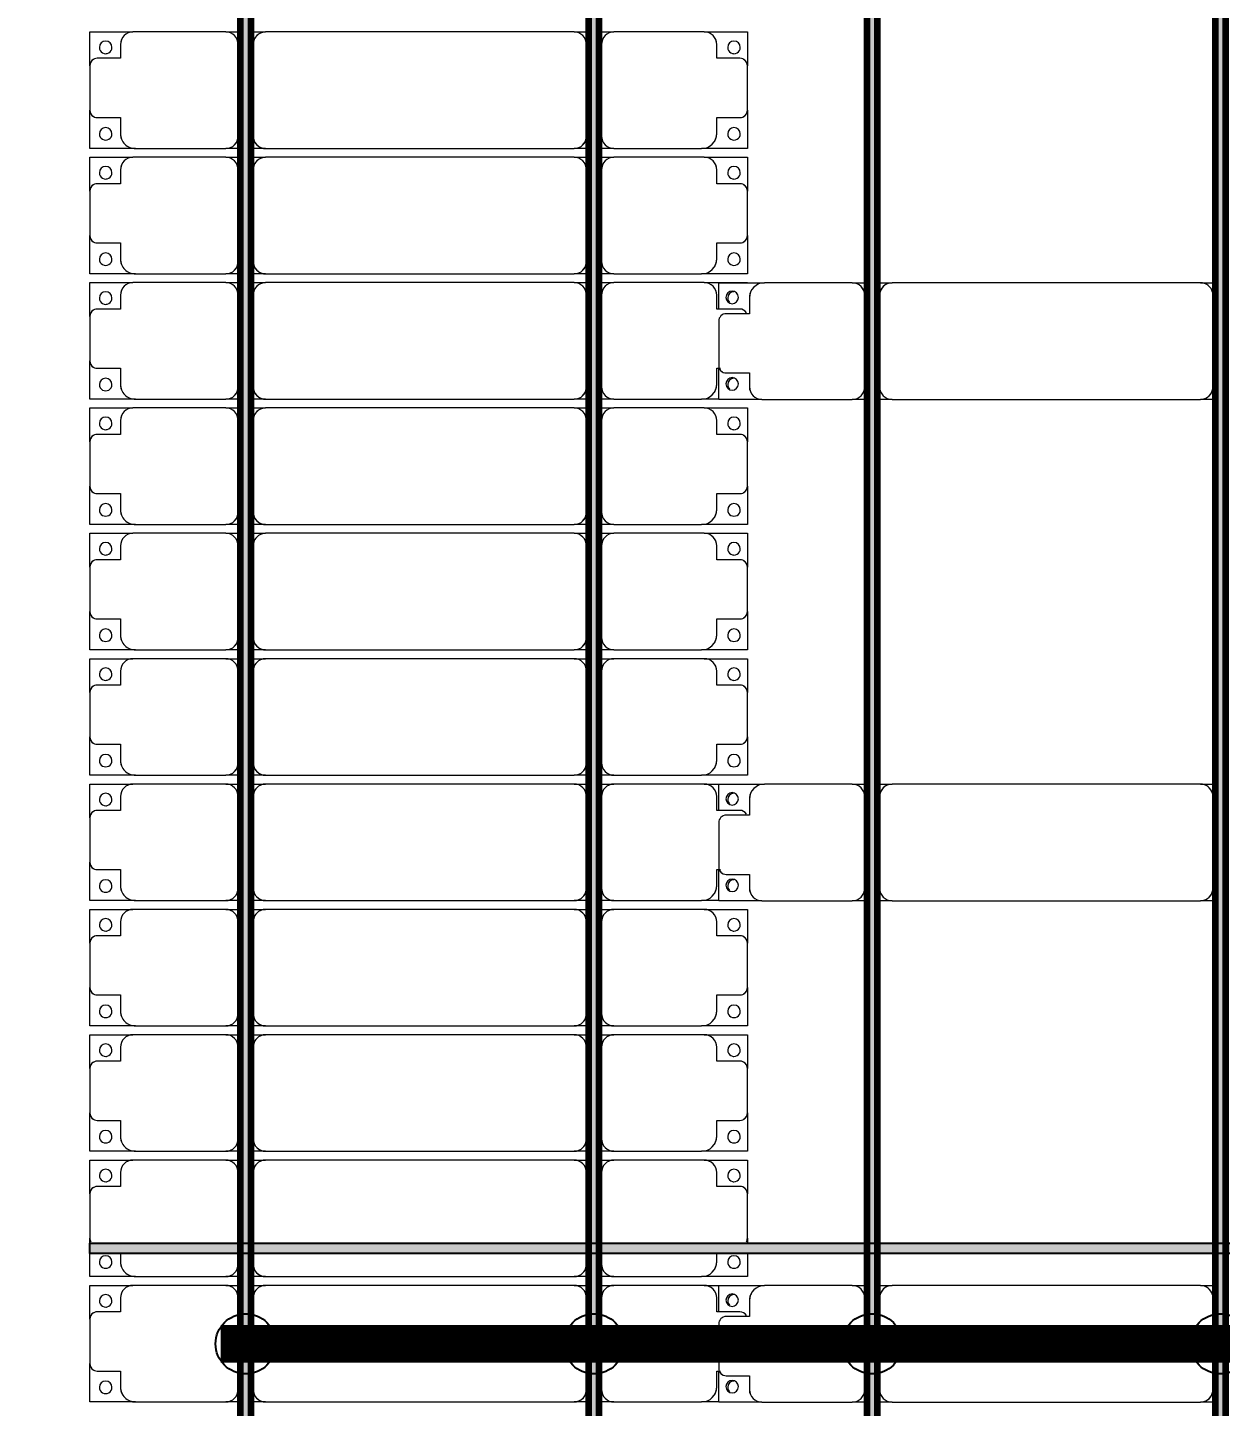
# Model space of a CAD drawing. Header units: millimetres. Extents: x 312848 to 517332, y -142134 to -35114.
# Drawn here: x 324284 to 329045, y -53578 to -48078 of the extents above; entities that cross this region are included whole.
import ezdxf

# ---------------------------------------------------------------- set-up
doc = ezdxf.new("R2010")
doc.units = ezdxf.units.MM
for name, color, linetype, lineweight in [('A-ANNO-DIMS', 211, 'Continuous', 9), ('A-ANNO-DIMS-500', 211, 'Continuous', 9), ('A-GENM', 13, 'Continuous', 9), ('S-BEAM', 12, 'Continuous', 9)]:
    doc.layers.add(name, color=color, linetype=linetype, lineweight=lineweight)
doc.layers.add('GC-HOP 40x60 GIA CUONG', color=1, linetype='Continuous')
doc.styles.add('Trebuchet MS', font='trebuc.ttf', dxfattribs={"width": 0.8, "height": 1500})
doc.dimstyles.new('Arc_Length_-_3mm_Trebuchet_MS_3', dxfattribs={"dimscale": 304.8, "dimtxt": 1546.42636, "dimasz": 1.64042, "dimexe": 2.46063, "dimexo": 2.46063, "dimgap": 0.492126, "dimtad": 1, "dimdec": 0, "dimrnd": 10, "dimzin": 0, "dimdsep": 46, "dimtxsty": 'Trebuchet MS', "dimblk1": 'OBLIQUE', "dimblk2": 'OBLIQUE', "dimsah": 1, "dimcen": 0.09, "dimdle": 1.64042, "dimazin": 0, "dimtfac": 1, "dimtdec": 4, "dimtix": 1, "dimtmove": 0, "dimatfit": 3, "dimfxl": 1, "dimtvp": 1, "dimtfill": 1, "dimtolj": 1, "dimtzin": 0, "dimarcsym": 2})

# ---------------------------------------------------------------- blocks, each defined once
blk = doc.blocks.new('Dai phao do pin - DẢI PHAO ĐỠ PIN-V11-KHUNG KẾT CẤU BÈ PIN 3')
at = {"layer": 'A-GENM', "color": 7}
for p, q in [((-1312.2, 241.6), (-1129.7, 241.6)), ((-1312.2, 136.9), (-1312.2, 241.6)), ((-779.7, 241.6), (-1129.7, 241.6)), ((-779.7, 241.6), (-720, 241.6)), ((-680, 241.6), (-620.3, 241.6)), ((610.3, 241.6), (-620.3, 241.6)), ((610.3, 241.6), (670, 241.6)), ((-1189.7, 181.6), (-1189.7, 118.2)), ((-729.7, -173.4), (-729.7, 191.6)), ((-670.3, 191.6), (-670.3, -173.4)), ((660.3, -173.4), (660.3, 191.6)), ((-1189.7, 118.2), (-1282.2, 118.2)), ((-1312.2, 88.2), (-1312.2, -88.2)), ((-1312.2, -223.4), (-1312.2, -99.5)), ((-1282.2, -118.2), (-1189.7, -118.2)), ((-1189.7, -118.2), (-1189.7, -173.4)), ((-1139.7, -223.4), (-1312.2, -223.4)), ((-1139.7, -223.4), (-779.7, -223.4)), ((-720, -223.4), (-779.7, -223.4)), ((-620.3, -223.4), (-680, -223.4)), ((-620.3, -223.4), (610.3, -223.4)), ((670, -223.4), (610.3, -223.4))]:
    blk.add_line(p, q, dxfattribs=at)
for centre, radius, start, end in [((-1129.7, 181.6), 60, 90, 180), ((-779.7, 191.6), 50, 360, 90), ((-779.7, 191.6), 50, 360, 45), ((-620.3, 191.6), 50, 90, 180), ((-620.3, 191.6), 50, 105, 180), ((610.3, 191.6), 50, 360, 90), ((610.3, 191.6), 50, 15, 90), ((-1258.6, 183.2), 25, 0, 180), ((-1258.6, 183.2), 25, 180, 360), ((-1129.7, 181.6), 60, 150, 180), ((-1282.2, 88.2), 30, 90, 180), ((-1282.2, -88.2), 30, 180, 270), ((-1282.2, -88.2), 30, 210, 240), ((-1258.6, -161.8), 25, 0, 180), ((-1258.6, -161.8), 25, 180, 0), ((-1139.7, -173.4), 50, 180, 270), ((-1139.7, -173.4), 50, 180, 225), ((-779.7, -173.4), 50, 270, 360), ((-779.7, -173.4), 50, 315, 360), ((-620.3, -173.4), 50, 180, 270), ((-620.3, -173.4), 50, 180, 270), ((610.3, -173.4), 50, 270, 360), ((610.3, -173.4), 50, 285, 360)]:
    blk.add_arc(centre, radius, start, end, dxfattribs=at)
blk = doc.blocks.new('Dai phao do pin - DẢI PHAO ĐỠ PIN-67477-KHUNG KẾT CẤU BÈ PIN 3')
at = {"layer": 'A-GENM', "color": 7}
for p, q in [((-1312.2, 241.6), (-1129.7, 241.6)), ((-1312.2, 136.9), (-1312.2, 241.6)), ((-779.7, 241.6), (-1129.7, 241.6)), ((-779.7, 241.6), (-720, 241.6)), ((-680, 241.6), (-620.3, 241.6)), ((610.3, 241.6), (-620.3, 241.6)), ((610.3, 241.6), (670, 241.6)), ((-1189.7, 181.6), (-1189.7, 118.2)), ((-729.7, -173.4), (-729.7, 191.6)), ((-670.3, 191.6), (-670.3, -173.4)), ((660.3, -173.4), (660.3, 191.6)), ((-1189.7, 118.2), (-1282.2, 118.2)), ((-1312.2, 88.2), (-1312.2, -88.2)), ((-1312.2, -223.4), (-1312.2, -99.5)), ((-1282.2, -118.2), (-1189.7, -118.2)), ((-1189.7, -118.2), (-1189.7, -173.4)), ((-1139.7, -223.4), (-1312.2, -223.4)), ((-1139.7, -223.4), (-779.7, -223.4)), ((-720, -223.4), (-779.7, -223.4)), ((-620.3, -223.4), (-680, -223.4)), ((-620.3, -223.4), (610.3, -223.4)), ((670, -223.4), (610.3, -223.4))]:
    blk.add_line(p, q, dxfattribs=at)
for centre, radius, start, end in [((-1129.7, 181.6), 60, 90, 180), ((-779.7, 191.6), 50, 360, 90), ((-779.7, 191.6), 50, 360, 45), ((-620.3, 191.6), 50, 90, 180), ((-620.3, 191.6), 50, 105, 180), ((610.3, 191.6), 50, 360, 90), ((610.3, 191.6), 50, 15, 90), ((-1258.6, 183.2), 25, 0, 180), ((-1258.6, 183.2), 25, 180, 360), ((-1129.7, 181.6), 60, 150, 180), ((-1282.2, 88.2), 30, 90, 180), ((-1282.2, -88.2), 30, 180, 270), ((-1282.2, -88.2), 30, 210, 240), ((-1258.6, -161.8), 25, 0, 180), ((-1258.6, -161.8), 25, 180, 0), ((-1139.7, -173.4), 50, 180, 270), ((-1139.7, -173.4), 50, 180, 225), ((-779.7, -173.4), 50, 270, 360), ((-779.7, -173.4), 50, 315, 360), ((-620.3, -173.4), 50, 180, 270), ((-620.3, -173.4), 50, 180, 270), ((610.3, -173.4), 50, 270, 360), ((610.3, -173.4), 50, 285, 360)]:
    blk.add_arc(centre, radius, start, end, dxfattribs=at)
blk = doc.blocks.new('Dai phao do pin - DẢI PHAO ĐỠ PIN-V1-KHUNG KẾT CẤU BÈ PIN 3')
at = {"layer": 'A-GENM', "color": 7}
for p, q in [((-1312.2, 241.6), (-1129.7, 241.6)), ((-1312.2, 136.9), (-1312.2, 241.6)), ((-779.7, 241.6), (-1129.7, 241.6)), ((-779.7, 241.6), (-720, 241.6)), ((-680, 241.6), (-620.3, 241.6)), ((610.3, 241.6), (-620.3, 241.6)), ((610.3, 241.6), (670, 241.6)), ((-1189.7, 181.6), (-1189.7, 118.2)), ((-729.7, -173.4), (-729.7, 191.6)), ((-670.3, 191.6), (-670.3, -173.4)), ((660.3, -173.4), (660.3, 191.6)), ((-1189.7, 118.2), (-1282.2, 118.2)), ((-1312.2, 88.2), (-1312.2, -88.2)), ((-1312.2, -223.4), (-1312.2, -99.5)), ((-1282.2, -118.2), (-1189.7, -118.2)), ((-1189.7, -118.2), (-1189.7, -173.4)), ((-1139.7, -223.4), (-1312.2, -223.4)), ((-1139.7, -223.4), (-779.7, -223.4)), ((-720, -223.4), (-779.7, -223.4)), ((-620.3, -223.4), (-680, -223.4)), ((-620.3, -223.4), (610.3, -223.4)), ((670, -223.4), (610.3, -223.4))]:
    blk.add_line(p, q, dxfattribs=at)
for centre, radius, start, end in [((-1129.7, 181.6), 60, 90, 180), ((-779.7, 191.6), 50, 360, 90), ((-779.7, 191.6), 50, 360, 45), ((-620.3, 191.6), 50, 90, 180), ((-620.3, 191.6), 50, 105, 180), ((610.3, 191.6), 50, 360, 90), ((610.3, 191.6), 50, 15, 90), ((-1258.6, 183.2), 25, 0, 180), ((-1258.6, 183.2), 25, 180, 360), ((-1129.7, 181.6), 60, 150, 180), ((-1282.2, 88.2), 30, 90, 180), ((-1282.2, -88.2), 30, 180, 270), ((-1282.2, -88.2), 30, 210, 240), ((-1258.6, -161.8), 25, 0, 180), ((-1258.6, -161.8), 25, 180, 0), ((-1139.7, -173.4), 50, 180, 270), ((-1139.7, -173.4), 50, 180, 225), ((-779.7, -173.4), 50, 270, 360), ((-779.7, -173.4), 50, 315, 360), ((-620.3, -173.4), 50, 180, 270), ((-620.3, -173.4), 50, 180, 270), ((610.3, -173.4), 50, 270, 360), ((610.3, -173.4), 50, 285, 360)]:
    blk.add_arc(centre, radius, start, end, dxfattribs=at)
blk = doc.blocks.new('Dầm C52 - Dầm C52-66353-KHUNG KẾT CẤU BÈ PIN 3')
at = {"layer": 'S-BEAM', "lineweight": 140}
blk.add_hatch(color=1, dxfattribs=at).paths.add_polyline_path([(-45616.3, 20), (-45616.3, -20), (45616.3, -20), (45616.3, 20), (-45569, 20)])
at = {"layer": 'S-BEAM', "color": 1, "lineweight": 140}
for p, q in [((-45616.3, 20), (45616.3, 20)), ((45616.3, -20), (-45616.3, -20))]:
    blk.add_line(p, q, dxfattribs=at)
blk = doc.blocks.new('Dầm C52 - Dầm C52-V13-KHUNG KẾT CẤU BÈ PIN 3')
at = {"layer": 'S-BEAM', "lineweight": 140}
blk.add_hatch(color=1, dxfattribs=at).paths.add_polyline_path([(-45616.3, 20), (-45616.3, -20), (45616.3, -20), (45616.3, 20), (-45569, 20)])
at = {"layer": 'S-BEAM', "color": 1, "lineweight": 140}
for p, q in [((-45616.3, 20), (45616.3, 20)), ((45616.3, -20), (-45616.3, -20))]:
    blk.add_line(p, q, dxfattribs=at)
blk = doc.blocks.new('Dầm C52 - Hộp 40x60-69555-KHUNG KẾT CẤU BÈ PIN 3')
at = {"layer": 'S-BEAM', "lineweight": 25}
blk.add_hatch(color=4, dxfattribs=at).paths.add_polyline_path([(37512.3, -20), (37702.2, -20), (37702.2, 20), (-37702.2, 20), (-37702.2, -20), (37035.7, -20)])
at = {"layer": 'S-BEAM', "color": 4, "lineweight": 25}
for p, q in [((-37702.2, -20), (-37702.2, 20)), ((-37702.2, 20), (37702.2, 20)), ((37702.2, -20), (-37702.2, -20))]:
    blk.add_line(p, q, dxfattribs=at)
blk = doc.blocks.new('Dải phao đi lại kèm đỡ invester - DẢI PHAO ĐI LẠI-68882-KHUNG KẾT CẤU BÈ PIN 3')
at = {"layer": 'A-GENM', "color": 7}
for p, q in [((79758.4, 1312.2), (79911.8, 1312.2)), ((79758.4, 1129.7), (79758.4, 1312.2)), ((79881.8, 1282.2), (79881.8, 1189.7)), ((80088.2, 1312.2), (79911.8, 1312.2)), ((80088.2, 1312.2), (80223.4, 1312.2)), ((80118.2, 1189.7), (80118.2, 1282.2)), ((80223.4, 1312.2), (80223.4, 1139.7)), ((80258.4, 1312.2), (80351.2, 1312.2)), ((80258.4, 1129.7), (80258.4, 1312.2)), ((80391.2, 1312.2), (80411.8, 1312.2)), ((80588.2, 1312.2), (80411.8, 1312.2)), ((80588.2, 1312.2), (80723.4, 1312.2)), ((80618.2, 1189.7), (80618.2, 1282.2)), ((80723.4, 1312.2), (80723.4, 1139.7)), ((80758.4, 1312.2), (80911.8, 1312.2)), ((80758.4, 1129.7), (80758.4, 1312.2)), ((80881.8, 1282.2), (80881.8, 1189.7)), ((81088.2, 1312.2), (80911.8, 1312.2)), ((81088.2, 1312.2), (81223.4, 1312.2)), ((81118.2, 1189.7), (81118.2, 1282.2)), ((81223.4, 1312.2), (81223.4, 1139.7)), ((81258.4, 1312.2), (81411.8, 1312.2)), ((81258.4, 1129.7), (81258.4, 1312.2)), ((81381.8, 1282.2), (81381.8, 1189.7)), ((81588.2, 1312.2), (81411.8, 1312.2)), ((81588.2, 1312.2), (81723.4, 1312.2)), ((81618.2, 1189.7), (81618.2, 1282.2)), ((81723.4, 1312.2), (81723.4, 1139.7)), ((81758.4, 1312.2), (81911.8, 1312.2)), ((81758.4, 1129.7), (81758.4, 1312.2)), ((81881.8, 1282.2), (81881.8, 1189.7)), ((82088.2, 1312.2), (81911.8, 1312.2)), ((82088.2, 1312.2), (82223.4, 1312.2)), ((82118.2, 1189.7), (82118.2, 1282.2)), ((82223.4, 1312.2), (82223.4, 1139.7)), ((82258.4, 1312.2), (82411.8, 1312.2)), ((82258.4, 1129.7), (82258.4, 1312.2)), ((82381.8, 1282.2), (82381.8, 1189.7)), ((82588.2, 1312.2), (82411.8, 1312.2)), ((82588.2, 1312.2), (82723.4, 1312.2)), ((82618.2, 1189.7), (82618.2, 1282.2)), ((82723.4, 1312.2), (82723.4, 1139.7)), ((82758.4, 1312.2), (82911.8, 1312.2)), ((82758.4, 1129.7), (82758.4, 1312.2)), ((82881.8, 1282.2), (82881.8, 1189.7)), ((83088.2, 1312.2), (82911.8, 1312.2)), ((83088.2, 1312.2), (83223.4, 1312.2)), ((83118.2, 1189.7), (83118.2, 1282.2)), ((83223.4, 1312.2), (83223.4, 1139.7)), ((83258.4, 1312.2), (83411.8, 1312.2)), ((83258.4, 1129.7), (83258.4, 1312.2)), ((83381.8, 1282.2), (83381.8, 1189.7)), ((83588.2, 1312.2), (83411.8, 1312.2)), ((83588.2, 1312.2), (83723.4, 1312.2)), ((83618.2, 1189.7), (83618.2, 1282.2)), ((83723.4, 1312.2), (83723.4, 1139.7)), ((83758.4, 1312.2), (83911.8, 1312.2)), ((83758.4, 1129.7), (83758.4, 1312.2)), ((83881.8, 1282.2), (83881.8, 1189.7)), ((84088.2, 1312.2), (83911.8, 1312.2)), ((84088.2, 1312.2), (84223.4, 1312.2)), ((84118.2, 1189.7), (84118.2, 1282.2)), ((84223.4, 1312.2), (84223.4, 1139.7)), ((84258.4, 1312.2), (84411.8, 1312.2)), ((84258.4, 1129.7), (84258.4, 1312.2)), ((84381.8, 1282.2), (84381.8, 1189.7)), ((84588.2, 1312.2), (84411.8, 1312.2)), ((84588.2, 1312.2), (84723.4, 1312.2)), ((84618.2, 1189.7), (84618.2, 1282.2)), ((84723.4, 1312.2), (84723.4, 1139.7)), ((84758.4, 1312.2), (84911.8, 1312.2)), ((84758.4, 1129.7), (84758.4, 1312.2)), ((84881.8, 1282.2), (84881.8, 1189.7)), ((85088.2, 1312.2), (84911.8, 1312.2)), ((85088.2, 1312.2), (85223.4, 1312.2)), ((85118.2, 1189.7), (85118.2, 1282.2)), ((85223.4, 1312.2), (85223.4, 1139.7)), ((79881.8, 1189.7), (79818.4, 1189.7)), ((80173.4, 1189.7), (80118.2, 1189.7)), ((80351.2, 1189.7), (80318.4, 1189.7)), ((80673.4, 1189.7), (80618.2, 1189.7)), ((80881.8, 1189.7), (80818.4, 1189.7)), ((81173.4, 1189.7), (81118.2, 1189.7)), ((81381.8, 1189.7), (81318.4, 1189.7)), ((81673.4, 1189.7), (81618.2, 1189.7)), ((81881.8, 1189.7), (81818.4, 1189.7)), ((82173.4, 1189.7), (82118.2, 1189.7)), ((82381.8, 1189.7), (82318.4, 1189.7)), ((82673.4, 1189.7), (82618.2, 1189.7)), ((82881.8, 1189.7), (82818.4, 1189.7)), ((83173.4, 1189.7), (83118.2, 1189.7)), ((83381.8, 1189.7), (83318.4, 1189.7)), ((83673.4, 1189.7), (83618.2, 1189.7)), ((83881.8, 1189.7), (83818.4, 1189.7)), ((84173.4, 1189.7), (84118.2, 1189.7)), ((84381.8, 1189.7), (84318.4, 1189.7)), ((84673.4, 1189.7), (84618.2, 1189.7)), ((84881.8, 1189.7), (84818.4, 1189.7)), ((85173.4, 1189.7), (85118.2, 1189.7)), ((79758.4, 1129.7), (79758.4, 769.7)), ((80223.4, 769.7), (80223.4, 1139.7)), ((80258.4, 1129.7), (80258.4, 769.7)), ((80723.4, 769.7), (80723.4, 1139.7)), ((80758.4, 1129.7), (80758.4, 769.7)), ((81223.4, 769.7), (81223.4, 1139.7)), ((81258.4, 1129.7), (81258.4, 769.7)), ((81723.4, 769.7), (81723.4, 1139.7)), ((81758.4, 1129.7), (81758.4, 769.7)), ((82223.4, 769.7), (82223.4, 1139.7)), ((82258.4, 1129.7), (82258.4, 769.7)), ((82723.4, 769.7), (82723.4, 1139.7)), ((82758.4, 1129.7), (82758.4, 769.7)), ((83223.4, 769.7), (83223.4, 1139.7)), ((83258.4, 1129.7), (83258.4, 769.7)), ((83723.4, 769.7), (83723.4, 1139.7)), ((83758.4, 1129.7), (83758.4, 769.7)), ((84223.4, 769.7), (84223.4, 1139.7)), ((84258.4, 1129.7), (84258.4, 769.7)), ((84723.4, 769.7), (84723.4, 1139.7)), ((84758.4, 1129.7), (84758.4, 769.7)), ((85223.4, 769.7), (85223.4, 1139.7)), ((79758.4, 710), (79758.4, 769.7)), ((79808.4, 719.7), (80173.4, 719.7)), ((80223.4, 769.7), (80223.4, 710)), ((80258.4, 710), (80258.4, 769.7)), ((80308.4, 719.7), (80351.2, 719.7)), ((80391.2, 719.7), (80673.4, 719.7)), ((80723.4, 769.7), (80723.4, 710)), ((80758.4, 710), (80758.4, 769.7)), ((80808.4, 719.7), (81173.4, 719.7)), ((81223.4, 769.7), (81223.4, 710)), ((81258.4, 710), (81258.4, 769.7)), ((81308.4, 719.7), (81673.4, 719.7)), ((81723.4, 769.7), (81723.4, 710)), ((81758.4, 710), (81758.4, 769.7)), ((81808.4, 719.7), (82173.4, 719.7)), ((82223.4, 769.7), (82223.4, 710)), ((82258.4, 710), (82258.4, 769.7)), ((82308.4, 719.7), (82673.4, 719.7)), ((82723.4, 769.7), (82723.4, 710)), ((82758.4, 710), (82758.4, 769.7)), ((82808.4, 719.7), (83173.4, 719.7)), ((83223.4, 769.7), (83223.4, 710)), ((83258.4, 710), (83258.4, 769.7)), ((83308.4, 719.7), (83673.4, 719.7)), ((83723.4, 769.7), (83723.4, 710)), ((83758.4, 710), (83758.4, 769.7)), ((83808.4, 719.7), (84173.4, 719.7)), ((84223.4, 769.7), (84223.4, 710)), ((84258.4, 710), (84258.4, 769.7)), ((84308.4, 719.7), (84673.4, 719.7)), ((84723.4, 769.7), (84723.4, 710)), ((84758.4, 710), (84758.4, 769.7)), ((84808.4, 719.7), (85173.4, 719.7)), ((85223.4, 769.7), (85223.4, 710)), ((79758.4, 610.3), (79758.4, 670)), ((80173.4, 660.3), (79808.4, 660.3)), ((80223.4, 670), (80223.4, 610.3)), ((80258.4, 610.3), (80258.4, 670)), ((80351.2, 660.3), (80308.4, 660.3)), ((80673.4, 660.3), (80391.2, 660.3)), ((80723.4, 670), (80723.4, 610.3)), ((80758.4, 610.3), (80758.4, 670)), ((81173.4, 660.3), (80808.4, 660.3)), ((81223.4, 670), (81223.4, 610.3)), ((81258.4, 610.3), (81258.4, 670)), ((81673.4, 660.3), (81308.4, 660.3)), ((81723.4, 670), (81723.4, 610.3)), ((81758.4, 610.3), (81758.4, 670)), ((82173.4, 660.3), (81808.4, 660.3)), ((82223.4, 670), (82223.4, 610.3)), ((82258.4, 610.3), (82258.4, 670)), ((82673.4, 660.3), (82308.4, 660.3)), ((82723.4, 670), (82723.4, 610.3)), ((82758.4, 610.3), (82758.4, 670)), ((83173.4, 660.3), (82808.4, 660.3)), ((83223.4, 670), (83223.4, 610.3)), ((83258.4, 610.3), (83258.4, 670)), ((83673.4, 660.3), (83308.4, 660.3)), ((83723.4, 670), (83723.4, 610.3)), ((83758.4, 610.3), (83758.4, 670)), ((84173.4, 660.3), (83808.4, 660.3)), ((84223.4, 670), (84223.4, 610.3)), ((84258.4, 610.3), (84258.4, 670)), ((84673.4, 660.3), (84308.4, 660.3)), ((84723.4, 670), (84723.4, 610.3)), ((84758.4, 610.3), (84758.4, 670)), ((85173.4, 660.3), (84808.4, 660.3)), ((85223.4, 670), (85223.4, 610.3)), ((79758.4, 610.3), (79758.4, -620.3)), ((80223.4, -620.3), (80223.4, 610.3)), ((80258.4, 610.3), (80258.4, -620.3)), ((80723.4, -620.3), (80723.4, 610.3)), ((80758.4, 610.3), (80758.4, -620.3)), ((81223.4, -620.3), (81223.4, 610.3)), ((81258.4, 610.3), (81258.4, -620.3)), ((81723.4, -620.3), (81723.4, 610.3)), ((81758.4, 610.3), (81758.4, -620.3)), ((82223.4, -620.3), (82223.4, 610.3)), ((82258.4, 610.3), (82258.4, -620.3)), ((82723.4, -620.3), (82723.4, 610.3)), ((82758.4, 610.3), (82758.4, -620.3)), ((83223.4, -620.3), (83223.4, 610.3)), ((83258.4, 610.3), (83258.4, -620.3)), ((83723.4, -620.3), (83723.4, 610.3)), ((83758.4, 610.3), (83758.4, -620.3)), ((84223.4, -620.3), (84223.4, 610.3)), ((84258.4, 610.3), (84258.4, -620.3)), ((84723.4, -620.3), (84723.4, 610.3)), ((84758.4, 610.3), (84758.4, -620.3)), ((85223.4, -620.3), (85223.4, 610.3)), ((79758.4, -680), (79758.4, -620.3)), ((80223.4, -620.3), (80223.4, -680)), ((80258.4, -680), (80258.4, -620.3)), ((80723.4, -620.3), (80723.4, -680)), ((80758.4, -680), (80758.4, -620.3)), ((81223.4, -620.3), (81223.4, -680)), ((81258.4, -680), (81258.4, -620.3)), ((81723.4, -620.3), (81723.4, -680)), ((81758.4, -680), (81758.4, -620.3)), ((82223.4, -620.3), (82223.4, -680)), ((82258.4, -680), (82258.4, -620.3)), ((82723.4, -620.3), (82723.4, -680)), ((82758.4, -680), (82758.4, -620.3)), ((83223.4, -620.3), (83223.4, -680)), ((83258.4, -680), (83258.4, -620.3)), ((83723.4, -620.3), (83723.4, -680)), ((83758.4, -680), (83758.4, -620.3)), ((84223.4, -620.3), (84223.4, -680)), ((84258.4, -680), (84258.4, -620.3)), ((84723.4, -620.3), (84723.4, -680)), ((84758.4, -680), (84758.4, -620.3)), ((85223.4, -620.3), (85223.4, -680)), ((79808.4, -670.3), (80173.4, -670.3)), ((80308.4, -670.3), (80351.2, -670.3)), ((80391.2, -670.3), (80673.4, -670.3)), ((80808.4, -670.3), (81173.4, -670.3)), ((81308.4, -670.3), (81673.4, -670.3)), ((81808.4, -670.3), (82173.4, -670.3)), ((82308.4, -670.3), (82673.4, -670.3)), ((82808.4, -670.3), (83173.4, -670.3)), ((83308.4, -670.3), (83673.4, -670.3)), ((83808.4, -670.3), (84173.4, -670.3)), ((84308.4, -670.3), (84673.4, -670.3)), ((84808.4, -670.3), (85173.4, -670.3)), ((79758.4, -779.7), (79758.4, -720)), ((80173.4, -729.7), (79808.4, -729.7)), ((80223.4, -720), (80223.4, -779.7)), ((80258.4, -779.7), (80258.4, -720)), ((80351.2, -729.7), (80308.4, -729.7)), ((80673.4, -729.7), (80391.2, -729.7)), ((80723.4, -720), (80723.4, -779.7)), ((80758.4, -779.7), (80758.4, -720)), ((81173.4, -729.7), (80808.4, -729.7)), ((81223.4, -720), (81223.4, -779.7)), ((81258.4, -779.7), (81258.4, -720)), ((81673.4, -729.7), (81308.4, -729.7)), ((81723.4, -720), (81723.4, -779.7)), ((81758.4, -779.7), (81758.4, -720)), ((82173.4, -729.7), (81808.4, -729.7)), ((82223.4, -720), (82223.4, -779.7)), ((82258.4, -779.7), (82258.4, -720)), ((82673.4, -729.7), (82308.4, -729.7)), ((82723.4, -720), (82723.4, -779.7)), ((82758.4, -779.7), (82758.4, -720)), ((83173.4, -729.7), (82808.4, -729.7)), ((83223.4, -720), (83223.4, -779.7)), ((83258.4, -779.7), (83258.4, -720)), ((83673.4, -729.7), (83308.4, -729.7)), ((83723.4, -720), (83723.4, -779.7)), ((83758.4, -779.7), (83758.4, -720)), ((84173.4, -729.7), (83808.4, -729.7)), ((84223.4, -720), (84223.4, -779.7)), ((84258.4, -779.7), (84258.4, -720)), ((84673.4, -729.7), (84308.4, -729.7)), ((84723.4, -720), (84723.4, -779.7)), ((84758.4, -779.7), (84758.4, -720)), ((85173.4, -729.7), (84808.4, -729.7)), ((85223.4, -720), (85223.4, -779.7)), ((79758.4, -779.7), (79758.4, -1129.7)), ((80223.4, -1139.7), (80223.4, -779.7)), ((80258.4, -779.7), (80258.4, -1129.7)), ((80723.4, -1139.7), (80723.4, -779.7)), ((80758.4, -779.7), (80758.4, -1129.7)), ((81223.4, -1139.7), (81223.4, -779.7)), ((81258.4, -779.7), (81258.4, -1129.7)), ((81723.4, -1139.7), (81723.4, -779.7)), ((81758.4, -779.7), (81758.4, -1129.7)), ((82223.4, -1139.7), (82223.4, -779.7)), ((82258.4, -779.7), (82258.4, -1129.7)), ((82723.4, -1139.7), (82723.4, -779.7)), ((82758.4, -779.7), (82758.4, -1129.7)), ((83223.4, -1139.7), (83223.4, -779.7)), ((83258.4, -779.7), (83258.4, -1129.7)), ((83723.4, -1139.7), (83723.4, -779.7)), ((83758.4, -779.7), (83758.4, -1129.7)), ((84223.4, -1139.7), (84223.4, -779.7)), ((84258.4, -779.7), (84258.4, -1129.7)), ((84723.4, -1139.7), (84723.4, -779.7)), ((84758.4, -779.7), (84758.4, -1129.7)), ((85223.4, -1139.7), (85223.4, -779.7)), ((79758.4, -1198.7), (79758.4, -1129.7)), ((80223.4, -1139.7), (80223.4, -1312.2)), ((80258.4, -1312.2), (80258.4, -1129.7)), ((80723.4, -1139.7), (80723.4, -1312.2)), ((80758.4, -1312.2), (80758.4, -1129.7)), ((81223.4, -1139.7), (81223.4, -1312.2)), ((81258.4, -1312.2), (81258.4, -1129.7)), ((81723.4, -1139.7), (81723.4, -1312.2)), ((81758.4, -1198.7), (81758.4, -1129.7)), ((82223.4, -1139.7), (82223.4, -1312.2)), ((82258.4, -1312.2), (82258.4, -1129.7)), ((82723.4, -1139.7), (82723.4, -1312.2)), ((82758.4, -1312.2), (82758.4, -1129.7)), ((83223.4, -1139.7), (83223.4, -1312.2)), ((83258.4, -1312.2), (83258.4, -1129.7)), ((83723.4, -1139.7), (83723.4, -1312.2)), ((83758.4, -1198.7), (83758.4, -1129.7)), ((84223.4, -1139.7), (84223.4, -1312.2)), ((84258.4, -1312.2), (84258.4, -1129.7)), ((84723.4, -1139.7), (84723.4, -1312.2)), ((84758.4, -1312.2), (84758.4, -1129.7)), ((85223.4, -1139.7), (85223.4, -1312.2)), ((79818.4, -1189.7), (79881.8, -1189.7)), ((79881.8, -1189.7), (79881.8, -1204.4)), ((80118.2, -1282.2), (80118.2, -1189.7)), ((80118.2, -1189.7), (80173.4, -1189.7)), ((80318.4, -1189.7), (80351.2, -1189.7)), ((80618.2, -1282.2), (80618.2, -1189.7)), ((80618.2, -1189.7), (80673.4, -1189.7)), ((80818.4, -1189.7), (80881.8, -1189.7)), ((80881.8, -1189.7), (80881.8, -1282.2)), ((81118.2, -1282.2), (81118.2, -1189.7)), ((81118.2, -1189.7), (81173.4, -1189.7)), ((81318.4, -1189.7), (81381.8, -1189.7)), ((81381.8, -1189.7), (81381.8, -1282.2)), ((81618.2, -1282.2), (81618.2, -1189.7)), ((81618.2, -1189.7), (81673.4, -1189.7)), ((81818.4, -1189.7), (81881.8, -1189.7)), ((81881.8, -1189.7), (81881.8, -1204.4)), ((82118.2, -1282.2), (82118.2, -1189.7)), ((82118.2, -1189.7), (82173.4, -1189.7)), ((82318.4, -1189.7), (82381.8, -1189.7)), ((82381.8, -1189.7), (82381.8, -1282.2)), ((82618.2, -1282.2), (82618.2, -1189.7)), ((82618.2, -1189.7), (82673.4, -1189.7)), ((82818.4, -1189.7), (82881.8, -1189.7)), ((82881.8, -1189.7), (82881.8, -1282.2)), ((83118.2, -1282.2), (83118.2, -1189.7)), ((83118.2, -1189.7), (83173.4, -1189.7)), ((83318.4, -1189.7), (83381.8, -1189.7)), ((83381.8, -1189.7), (83381.8, -1282.2)), ((83618.2, -1282.2), (83618.2, -1189.7)), ((83618.2, -1189.7), (83673.4, -1189.7)), ((83818.4, -1189.7), (83881.8, -1189.7)), ((83881.8, -1189.7), (83881.8, -1204.4)), ((84118.2, -1282.2), (84118.2, -1189.7)), ((84118.2, -1189.7), (84173.4, -1189.7)), ((84318.4, -1189.7), (84381.8, -1189.7)), ((84381.8, -1189.7), (84381.8, -1282.2)), ((84618.2, -1282.2), (84618.2, -1189.7)), ((84618.2, -1189.7), (84673.4, -1189.7)), ((84818.4, -1189.7), (84881.8, -1189.7)), ((84881.8, -1189.7), (84881.8, -1282.2)), ((85118.2, -1282.2), (85118.2, -1189.7)), ((85118.2, -1189.7), (85173.4, -1189.7)), ((80351.2, -1312.2), (80258.4, -1312.2)), ((80411.8, -1312.2), (80391.2, -1312.2)), ((80411.8, -1312.2), (80588.2, -1312.2)), ((80723.4, -1312.2), (80588.2, -1312.2)), ((80911.8, -1312.2), (80758.4, -1312.2)), ((80911.8, -1312.2), (81088.2, -1312.2)), ((81223.4, -1312.2), (81088.2, -1312.2)), ((81411.8, -1312.2), (81258.4, -1312.2)), ((81411.8, -1312.2), (81588.2, -1312.2)), ((81723.4, -1312.2), (81588.2, -1312.2)), ((82411.8, -1312.2), (82258.4, -1312.2)), ((82411.8, -1312.2), (82588.2, -1312.2)), ((82723.4, -1312.2), (82588.2, -1312.2)), ((82911.8, -1312.2), (82758.4, -1312.2)), ((82911.8, -1312.2), (83088.2, -1312.2)), ((83223.4, -1312.2), (83088.2, -1312.2)), ((83411.8, -1312.2), (83258.4, -1312.2)), ((83411.8, -1312.2), (83588.2, -1312.2)), ((83723.4, -1312.2), (83588.2, -1312.2)), ((84411.8, -1312.2), (84258.4, -1312.2)), ((84411.8, -1312.2), (84588.2, -1312.2)), ((84723.4, -1312.2), (84588.2, -1312.2)), ((84911.8, -1312.2), (84758.4, -1312.2)), ((84911.8, -1312.2), (85088.2, -1312.2)), ((85223.4, -1312.2), (85088.2, -1312.2))]:
    blk.add_line(p, q, dxfattribs=at)
for centre, radius, start, end in [((79816.8, 1248.6), 25, 90, 270), ((79816.8, 1248.6), 25, 270, 90), ((79911.8, 1282.2), 30, 90, 180), ((79911.8, 1282.2), 30, 90, 150), ((80088.2, 1282.2), 30, 0, 90), ((80088.2, 1282.2), 30, 30, 90), ((80161.8, 1248.6), 25, 90, 270), ((80161.8, 1248.6), 25, 270, 90), ((80316.8, 1248.6), 25, 90, 270), ((80316.8, 1248.6), 25, 270, 90), ((80411.8, 1282.2), 30, 90, 120), ((80411.8, 1282.2), 30, 90, 120), ((80588.2, 1282.2), 30, 0, 90), ((80588.2, 1282.2), 30, 30, 90), ((80661.8, 1248.6), 25, 90, 270), ((80661.8, 1248.6), 25, 270, 90), ((80816.8, 1248.6), 25, 90, 270), ((80816.8, 1248.6), 25, 270, 90), ((80911.8, 1282.2), 30, 90, 180), ((80911.8, 1282.2), 30, 90, 150), ((81088.2, 1282.2), 30, 0, 90), ((81088.2, 1282.2), 30, 30, 90), ((81161.8, 1248.6), 25, 90, 270), ((81161.8, 1248.6), 25, 270, 90), ((81316.8, 1248.6), 25, 90, 270), ((81316.8, 1248.6), 25, 270, 90), ((81411.8, 1282.2), 30, 90, 180), ((81411.8, 1282.2), 30, 90, 150), ((81588.2, 1282.2), 30, 0, 90), ((81588.2, 1282.2), 30, 30, 90), ((81661.8, 1248.6), 25, 90, 270), ((81661.8, 1248.6), 25, 270, 90), ((81816.8, 1248.6), 25, 90, 270), ((81816.8, 1248.6), 25, 270, 90), ((81911.8, 1282.2), 30, 90, 180), ((81911.8, 1282.2), 30, 90, 150), ((82088.2, 1282.2), 30, 360, 90), ((82088.2, 1282.2), 30, 30, 90), ((82161.8, 1248.6), 25, 90, 270), ((82161.8, 1248.6), 25, 270, 90), ((82316.8, 1248.6), 25, 90, 270), ((82316.8, 1248.6), 25, 270, 90), ((82411.8, 1282.2), 30, 90, 180), ((82411.8, 1282.2), 30, 90, 150), ((82588.2, 1282.2), 30, 0, 90), ((82588.2, 1282.2), 30, 30, 90), ((82661.8, 1248.6), 25, 90, 270), ((82661.8, 1248.6), 25, 270, 90), ((82816.8, 1248.6), 25, 90, 270), ((82816.8, 1248.6), 25, 270, 90), ((82911.8, 1282.2), 30, 90, 180), ((82911.8, 1282.2), 30, 90, 150), ((83088.2, 1282.2), 30, 0, 90), ((83088.2, 1282.2), 30, 30, 90), ((83161.8, 1248.6), 25, 90, 270), ((83161.8, 1248.6), 25, 270, 90), ((83316.8, 1248.6), 25, 90, 270), ((83316.8, 1248.6), 25, 270, 90), ((83411.8, 1282.2), 30, 90, 180), ((83411.8, 1282.2), 30, 90, 150), ((83588.2, 1282.2), 30, 0, 90), ((83588.2, 1282.2), 30, 30, 90), ((83661.8, 1248.6), 25, 90, 270), ((83661.8, 1248.6), 25, 270, 90), ((83816.8, 1248.6), 25, 90, 270), ((83816.8, 1248.6), 25, 270, 90), ((83911.8, 1282.2), 30, 90, 180), ((83911.8, 1282.2), 30, 90, 150), ((84088.2, 1282.2), 30, 360, 90), ((84088.2, 1282.2), 30, 30, 90), ((84161.8, 1248.6), 25, 90, 270), ((84161.8, 1248.6), 25, 270, 90), ((84316.8, 1248.6), 25, 90, 270), ((84316.8, 1248.6), 25, 270, 90), ((84411.8, 1282.2), 30, 90, 180), ((84411.8, 1282.2), 30, 90, 150), ((84588.2, 1282.2), 30, 360, 90), ((84588.2, 1282.2), 30, 30, 90), ((84661.8, 1248.6), 25, 90, 270), ((84661.8, 1248.6), 25, 270, 90), ((84816.8, 1248.6), 25, 90, 270), ((84816.8, 1248.6), 25, 270, 90), ((84911.8, 1282.2), 30, 90, 180), ((84911.8, 1282.2), 30, 90, 150), ((85088.2, 1282.2), 30, 360, 90), ((85088.2, 1282.2), 30, 30, 90), ((85161.8, 1248.6), 25, 90, 270), ((85161.8, 1248.6), 25, 270, 90), ((80161.8, 1248.6), 25, 180, 195), ((80661.8, 1248.6), 25, 180, 195), ((81161.8, 1248.6), 25, 180, 195), ((81661.8, 1248.6), 25, 180, 195), ((82161.8, 1248.6), 25, 180, 195), ((82661.8, 1248.6), 25, 180, 195), ((83161.8, 1248.6), 25, 180, 195), ((83661.8, 1248.6), 25, 180, 195), ((84161.8, 1248.6), 25, 180, 195), ((84661.8, 1248.6), 25, 180, 195), ((85161.8, 1248.6), 25, 180, 195), ((79818.4, 1129.7), 60, 90, 180), ((79818.4, 1129.7), 60, 90, 120), ((80173.4, 1139.7), 50, 360, 90), ((80173.4, 1139.7), 50, 45, 90), ((80318.4, 1129.7), 60, 90, 180), ((80318.4, 1129.7), 60, 90, 120), ((80673.4, 1139.7), 50, 0, 90), ((80673.4, 1139.7), 50, 45, 90), ((80818.4, 1129.7), 60, 90, 180), ((80818.4, 1129.7), 60, 90, 120), ((81173.4, 1139.7), 50, 0, 90), ((81173.4, 1139.7), 50, 45, 90), ((81318.4, 1129.7), 60, 90, 180), ((81318.4, 1129.7), 60, 90, 120), ((81673.4, 1139.7), 50, 360, 90), ((81673.4, 1139.7), 50, 45, 90), ((81818.4, 1129.7), 60, 90, 180), ((81818.4, 1129.7), 60, 90, 120), ((82173.4, 1139.7), 50, 0, 90), ((82173.4, 1139.7), 50, 45, 90), ((82318.4, 1129.7), 60, 90, 180), ((82318.4, 1129.7), 60, 90, 120), ((82673.4, 1139.7), 50, 0, 90), ((82673.4, 1139.7), 50, 45, 90), ((82818.4, 1129.7), 60, 90, 180), ((82818.4, 1129.7), 60, 90, 120), ((83173.4, 1139.7), 50, 0, 90), ((83173.4, 1139.7), 50, 45, 90), ((83318.4, 1129.7), 60, 90, 180), ((83318.4, 1129.7), 60, 90, 120), ((83673.4, 1139.7), 50, 0, 90), ((83673.4, 1139.7), 50, 45, 90), ((83818.4, 1129.7), 60, 90, 180), ((83818.4, 1129.7), 60, 90, 120), ((84173.4, 1139.7), 50, 0, 90), ((84173.4, 1139.7), 50, 45, 90), ((84318.4, 1129.7), 60, 90, 180), ((84318.4, 1129.7), 60, 90, 120), ((84673.4, 1139.7), 50, 360, 90), ((84673.4, 1139.7), 50, 45, 90), ((84818.4, 1129.7), 60, 90, 180), ((84818.4, 1129.7), 60, 90, 120), ((85173.4, 1139.7), 50, 0, 90), ((85173.4, 1139.7), 50, 45, 90), ((79808.4, 769.7), 50, 180, 270), ((79808.4, 769.7), 50, 225, 270), ((80173.4, 769.7), 50, 270, 360), ((80173.4, 769.7), 50, 270, 315), ((80308.4, 769.7), 50, 180, 270), ((80308.4, 769.7), 50, 225, 270), ((80673.4, 769.7), 50, 270, 0), ((80673.4, 769.7), 50, 270, 315), ((80808.4, 769.7), 50, 180, 270), ((80808.4, 769.7), 50, 225, 270), ((81173.4, 769.7), 50, 270, 0), ((81173.4, 769.7), 50, 270, 315), ((81308.4, 769.7), 50, 180, 270), ((81308.4, 769.7), 50, 225, 270), ((81673.4, 769.7), 50, 270, 360), ((81673.4, 769.7), 50, 270, 315), ((81808.4, 769.7), 50, 180, 270), ((81808.4, 769.7), 50, 225, 270), ((82173.4, 769.7), 50, 270, 0), ((82173.4, 769.7), 50, 270, 315), ((82308.4, 769.7), 50, 180, 270), ((82308.4, 769.7), 50, 225, 270), ((82673.4, 769.7), 50, 270, 360), ((82673.4, 769.7), 50, 270, 315), ((82808.4, 769.7), 50, 180, 270), ((82808.4, 769.7), 50, 225, 270), ((83173.4, 769.7), 50, 270, 360), ((83173.4, 769.7), 50, 270, 315), ((83308.4, 769.7), 50, 180, 270), ((83308.4, 769.7), 50, 225, 270), ((83673.4, 769.7), 50, 270, 360), ((83673.4, 769.7), 50, 270, 315), ((83808.4, 769.7), 50, 180, 270), ((83808.4, 769.7), 50, 225, 270), ((84173.4, 769.7), 50, 270, 360), ((84173.4, 769.7), 50, 270, 315), ((84308.4, 769.7), 50, 180, 270), ((84308.4, 769.7), 50, 225, 270), ((84673.4, 769.7), 50, 270, 0), ((84673.4, 769.7), 50, 270, 315), ((84808.4, 769.7), 50, 180, 270), ((84808.4, 769.7), 50, 225, 270), ((85173.4, 769.7), 50, 270, 360), ((85173.4, 769.7), 50, 270, 315), ((79808.4, 610.3), 50, 90, 180), ((80173.4, 610.3), 50, 0, 90), ((80173.4, 610.3), 50, 15, 90), ((80308.4, 610.3), 50, 90, 180), ((80673.4, 610.3), 50, 0, 90), ((80673.4, 610.3), 50, 15, 90), ((80808.4, 610.3), 50, 90, 180), ((81173.4, 610.3), 50, 0, 90), ((81173.4, 610.3), 50, 15, 90), ((81308.4, 610.3), 50, 90, 180), ((81673.4, 610.3), 50, 0, 90), ((81673.4, 610.3), 50, 15, 90), ((81808.4, 610.3), 50, 90, 180), ((82173.4, 610.3), 50, 360, 90), ((82173.4, 610.3), 50, 15, 90), ((82308.4, 610.3), 50, 90, 180), ((82673.4, 610.3), 50, 360, 90), ((82673.4, 610.3), 50, 15, 90), ((82808.4, 610.3), 50, 90, 180), ((83173.4, 610.3), 50, 360, 90), ((83173.4, 610.3), 50, 15, 90), ((83308.4, 610.3), 50, 90, 180), ((83673.4, 610.3), 50, 360, 90), ((83673.4, 610.3), 50, 15, 90), ((83808.4, 610.3), 50, 90, 180), ((84173.4, 610.3), 50, 360, 90), ((84173.4, 610.3), 50, 15, 90), ((84308.4, 610.3), 50, 90, 180), ((84673.4, 610.3), 50, 0, 90), ((84673.4, 610.3), 50, 15, 90), ((84808.4, 610.3), 50, 90, 180), ((85173.4, 610.3), 50, 0, 90), ((85173.4, 610.3), 50, 15, 90), ((79808.4, 610.3), 50, 105, 180), ((80308.4, 610.3), 50, 105, 180), ((80808.4, 610.3), 50, 105, 180), ((81308.4, 610.3), 50, 105, 180), ((81808.4, 610.3), 50, 105, 180), ((82308.4, 610.3), 50, 105, 180), ((82808.4, 610.3), 50, 105, 180), ((83308.4, 610.3), 50, 105, 180), ((83808.4, 610.3), 50, 105, 180), ((84308.4, 610.3), 50, 105, 180), ((84808.4, 610.3), 50, 105, 180), ((79808.4, -620.3), 50, 180, 270), ((79808.4, -620.3), 50, 195, 240), ((80173.4, -620.3), 50, 270, 360), ((80173.4, -620.3), 50, 270, 360), ((80308.4, -620.3), 50, 180, 270), ((80308.4, -620.3), 50, 195, 270), ((80673.4, -620.3), 50, 270, 0), ((80673.4, -620.3), 50, 270, 0), ((80808.4, -620.3), 50, 180, 270), ((80808.4, -620.3), 50, 195, 270), ((81173.4, -620.3), 50, 270, 0), ((81173.4, -620.3), 50, 270, 0), ((81308.4, -620.3), 50, 180, 270), ((81308.4, -620.3), 50, 195, 270), ((81673.4, -620.3), 50, 270, 0), ((81673.4, -620.3), 50, 270, 0), ((81808.4, -620.3), 50, 180, 270), ((81808.4, -620.3), 50, 195, 270), ((82173.4, -620.3), 50, 270, 0), ((82173.4, -620.3), 50, 270, 0), ((82308.4, -620.3), 50, 180, 270), ((82308.4, -620.3), 50, 195, 270), ((82673.4, -620.3), 50, 270, 360), ((82673.4, -620.3), 50, 270, 360), ((82808.4, -620.3), 50, 180, 270), ((82808.4, -620.3), 50, 195, 270), ((83173.4, -620.3), 50, 270, 0), ((83173.4, -620.3), 50, 270, 0), ((83308.4, -620.3), 50, 180, 270), ((83308.4, -620.3), 50, 195, 270), ((83673.4, -620.3), 50, 270, 0), ((83673.4, -620.3), 50, 270, 0), ((83808.4, -620.3), 50, 180, 270), ((83808.4, -620.3), 50, 195, 270), ((84173.4, -620.3), 50, 270, 0), ((84173.4, -620.3), 50, 270, 0), ((84308.4, -620.3), 50, 180, 270), ((84308.4, -620.3), 50, 195, 270), ((84673.4, -620.3), 50, 270, 0), ((84673.4, -620.3), 50, 270, 0), ((84808.4, -620.3), 50, 180, 270), ((84808.4, -620.3), 50, 195, 270), ((85173.4, -620.3), 50, 270, 0), ((85173.4, -620.3), 50, 270, 0), ((79808.4, -620.3), 50, 244.6297, 270), ((79808.4, -779.7), 50, 90, 180), ((79808.4, -779.7), 50, 90, 135), ((80173.4, -779.7), 50, 0, 90), ((80173.4, -779.7), 50, 45, 90), ((80308.4, -779.7), 50, 90, 180), ((80308.4, -779.7), 50, 90, 135), ((80673.4, -779.7), 50, 0, 90), ((80673.4, -779.7), 50, 45, 90), ((80808.4, -779.7), 50, 90, 180), ((80808.4, -779.7), 50, 90, 135), ((81173.4, -779.7), 50, 0, 90), ((81173.4, -779.7), 50, 45, 90), ((81308.4, -779.7), 50, 90, 180), ((81308.4, -779.7), 50, 90, 135), ((81673.4, -779.7), 50, 0, 90), ((81673.4, -779.7), 50, 45, 90), ((81808.4, -779.7), 50, 90, 180), ((81808.4, -779.7), 50, 90, 135), ((82173.4, -779.7), 50, 0, 90), ((82173.4, -779.7), 50, 45, 90), ((82308.4, -779.7), 50, 90, 180), ((82308.4, -779.7), 50, 90, 135), ((82673.4, -779.7), 50, 0, 90), ((82673.4, -779.7), 50, 45, 90), ((82808.4, -779.7), 50, 90, 180), ((82808.4, -779.7), 50, 90, 135), ((83173.4, -779.7), 50, 0, 90), ((83173.4, -779.7), 50, 45, 90), ((83308.4, -779.7), 50, 90, 180), ((83308.4, -779.7), 50, 90, 135), ((83673.4, -779.7), 50, 0, 90), ((83673.4, -779.7), 50, 45, 90), ((83808.4, -779.7), 50, 90, 180), ((83808.4, -779.7), 50, 90, 135), ((84173.4, -779.7), 50, 0, 90), ((84173.4, -779.7), 50, 45, 90), ((84308.4, -779.7), 50, 90, 180), ((84308.4, -779.7), 50, 90, 135), ((84673.4, -779.7), 50, 0, 90), ((84673.4, -779.7), 50, 45, 90), ((84808.4, -779.7), 50, 90, 180), ((84808.4, -779.7), 50, 90, 135), ((85173.4, -779.7), 50, 0, 90), ((85173.4, -779.7), 50, 45, 90), ((79818.4, -1129.7), 60, 180, 270), ((80173.4, -1139.7), 50, 270, 0), ((80318.4, -1129.7), 60, 180, 270), ((80673.4, -1139.7), 50, 270, 0), ((80818.4, -1129.7), 60, 180, 270), ((81173.4, -1139.7), 50, 270, 360), ((81318.4, -1129.7), 60, 180, 270), ((81673.4, -1139.7), 50, 270, 360), ((81818.4, -1129.7), 60, 180, 270), ((82173.4, -1139.7), 50, 270, 360), ((82318.4, -1129.7), 60, 180, 270), ((82673.4, -1139.7), 50, 270, 360), ((82818.4, -1129.7), 60, 180, 270), ((83173.4, -1139.7), 50, 270, 360), ((83318.4, -1129.7), 60, 180, 270), ((83673.4, -1139.7), 50, 270, 0), ((83818.4, -1129.7), 60, 180, 270), ((84173.4, -1139.7), 50, 270, 0), ((84318.4, -1129.7), 60, 180, 270), ((84673.4, -1139.7), 50, 270, 360), ((84818.4, -1129.7), 60, 180, 270), ((85173.4, -1139.7), 50, 270, 360), ((79818.4, -1129.7), 60, 240, 270), ((80173.4, -1139.7), 50, 270, 315), ((80318.4, -1129.7), 60, 240, 270), ((80673.4, -1139.7), 50, 270, 315), ((80818.4, -1129.7), 60, 240, 270), ((81173.4, -1139.7), 50, 270, 315), ((81318.4, -1129.7), 60, 240, 270), ((81673.4, -1139.7), 50, 270, 315), ((81818.4, -1129.7), 60, 240, 270), ((82173.4, -1139.7), 50, 270, 315), ((82318.4, -1129.7), 60, 240, 270), ((82673.4, -1139.7), 50, 270, 315), ((82818.4, -1129.7), 60, 240, 270), ((83173.4, -1139.7), 50, 270, 315), ((83318.4, -1129.7), 60, 240, 270), ((83673.4, -1139.7), 50, 270, 315), ((83818.4, -1129.7), 60, 240, 270), ((84173.4, -1139.7), 50, 270, 315), ((84318.4, -1129.7), 60, 240, 270), ((84673.4, -1139.7), 50, 270, 315), ((84818.4, -1129.7), 60, 240, 270), ((85173.4, -1139.7), 50, 270, 315), ((79816.8, -1258.6), 25, 90, 135), ((79816.8, -1258.6), 25, 0, 90), ((80161.8, -1258.6), 25, 90, 135), ((80161.8, -1258.6), 25, 0, 90), ((80316.8, -1258.6), 25, 90, 270), ((80316.8, -1258.6), 25, 270, 90), ((80661.8, -1258.6), 25, 90, 270), ((80661.8, -1258.6), 25, 165, 180), ((80661.8, -1258.6), 25, 270, 90), ((80816.8, -1258.6), 25, 90, 270), ((80816.8, -1258.6), 25, 270, 90), ((81161.8, -1258.6), 25, 90, 270), ((81161.8, -1258.6), 25, 165, 180), ((81161.8, -1258.6), 25, 270, 90), ((81316.8, -1258.6), 25, 90, 270), ((81316.8, -1258.6), 25, 270, 90), ((81661.8, -1258.6), 25, 90, 270), ((81661.8, -1258.6), 25, 165, 180), ((81661.8, -1258.6), 25, 270, 90), ((81816.8, -1258.6), 25, 90, 135), ((81816.8, -1258.6), 25, 0, 90), ((82161.8, -1258.6), 25, 90, 135), ((82161.8, -1258.6), 25, 0, 90), ((82316.8, -1258.6), 25, 90, 270), ((82316.8, -1258.6), 25, 270, 90), ((82661.8, -1258.6), 25, 90, 270), ((82661.8, -1258.6), 25, 165, 180), ((82661.8, -1258.6), 25, 270, 90), ((82816.8, -1258.6), 25, 90, 270), ((82816.8, -1258.6), 25, 270, 90), ((83161.8, -1258.6), 25, 90, 270), ((83161.8, -1258.6), 25, 165, 180), ((83161.8, -1258.6), 25, 270, 90), ((83316.8, -1258.6), 25, 90, 270), ((83316.8, -1258.6), 25, 270, 90), ((83661.8, -1258.6), 25, 90, 270), ((83661.8, -1258.6), 25, 165, 180), ((83661.8, -1258.6), 25, 270, 90), ((83816.8, -1258.6), 25, 90, 135), ((83816.8, -1258.6), 25, 0, 90), ((84161.8, -1258.6), 25, 90, 135), ((84161.8, -1258.6), 25, 0, 90), ((84316.8, -1258.6), 25, 90, 270), ((84316.8, -1258.6), 25, 270, 90), ((84661.8, -1258.6), 25, 90, 270), ((84661.8, -1258.6), 25, 165, 180), ((84661.8, -1258.6), 25, 270, 90), ((84816.8, -1258.6), 25, 90, 270), ((84816.8, -1258.6), 25, 270, 90), ((85161.8, -1258.6), 25, 90, 270), ((85161.8, -1258.6), 25, 165, 180), ((85161.8, -1258.6), 25, 270, 90), ((80088.2, -1282.2), 30, 300, 0), ((80411.8, -1282.2), 30, 240, 270), ((80411.8, -1282.2), 30, 240, 270), ((80588.2, -1282.2), 30, 270, 0), ((80588.2, -1282.2), 30, 270, 330), ((80911.8, -1282.2), 30, 180, 270), ((80911.8, -1282.2), 30, 210, 270), ((81088.2, -1282.2), 30, 270, 360), ((81088.2, -1282.2), 30, 270, 330), ((81411.8, -1282.2), 30, 180, 270), ((81411.8, -1282.2), 30, 210, 270), ((81588.2, -1282.2), 30, 270, 360), ((81588.2, -1282.2), 30, 270, 330), ((82088.2, -1282.2), 30, 300, 360), ((82411.8, -1282.2), 30, 180, 270), ((82411.8, -1282.2), 30, 210, 270), ((82588.2, -1282.2), 30, 270, 360), ((82588.2, -1282.2), 30, 270, 330), ((82911.8, -1282.2), 30, 180, 270), ((82911.8, -1282.2), 30, 210, 270), ((83088.2, -1282.2), 30, 270, 360), ((83088.2, -1282.2), 30, 270, 330), ((83411.8, -1282.2), 30, 180, 270), ((83411.8, -1282.2), 30, 210, 270), ((83588.2, -1282.2), 30, 270, 360), ((83588.2, -1282.2), 30, 270, 330), ((84088.2, -1282.2), 30, 300, 0), ((84411.8, -1282.2), 30, 180, 270), ((84411.8, -1282.2), 30, 210, 270), ((84588.2, -1282.2), 30, 270, 360), ((84588.2, -1282.2), 30, 270, 330), ((84911.8, -1282.2), 30, 180, 270), ((84911.8, -1282.2), 30, 210, 270), ((85088.2, -1282.2), 30, 270, 0), ((85088.2, -1282.2), 30, 270, 330)]:
    blk.add_arc(centre, radius, start, end, dxfattribs=at)
blk = doc.blocks.new('be pin 3_rvt-1-KHUNG KẾT CẤU BÈ PIN 3')
at = {"layer": 'A-GENM', "color": 4, "lineweight": 25, "rotation": 90.00000000000026}
blk.add_blockref('Dải phao đi lại kèm đỡ invester - DẢI PHAO ĐI LẠI-68882-KHUNG KẾT CẤU BÈ PIN 3', (325844.7, -133318.6), dxfattribs=at)
at = {"layer": 'A-GENM', "color": 4, "lineweight": 25}
for name, p in [('Dai phao do pin - DẢI PHAO ĐỠ PIN-V1-KHUNG KẾT CẤU BÈ PIN 3', (328354.7, -49337.3)), ('Dai phao do pin - DẢI PHAO ĐỠ PIN-67477-KHUNG KẾT CẤU BÈ PIN 3', (328354.7, -51337.3)), ('Dai phao do pin - DẢI PHAO ĐỠ PIN-V11-KHUNG KẾT CẤU BÈ PIN 3', (328354.7, -53337.3))]:
    blk.add_blockref(name, p, dxfattribs=at)
at = {"layer": 'S-BEAM', "color": 4, "lineweight": 25, "rotation": 89.99999999999962}
for name, p in [('Dầm C52 - Dầm C52-66353-KHUNG KẾT CẤU BÈ PIN 3', (325154.7, -88363.7)), ('Dầm C52 - Dầm C52-V13-KHUNG KẾT CẤU BÈ PIN 3', (326544.7, -88363.7)), ('Dầm C52 - Dầm C52-66353-KHUNG KẾT CẤU BÈ PIN 3', (327654.7, -88363.7)), ('Dầm C52 - Dầm C52-V13-KHUNG KẾT CẤU BÈ PIN 3', (329044.7, -88363.7))]:
    blk.add_blockref(name, p, dxfattribs=at)
at = {"layer": 'S-BEAM', "color": 4, "lineweight": 25}
blk.add_blockref('Dầm C52 - Hộp 40x60-69555-KHUNG KẾT CẤU BÈ PIN 3', (362234.7, -52947.4), dxfattribs=at)
blk = doc.blocks.new('DIMBLOCK1-KHUNG KẾT CẤU BÈ PIN 3')
at = {"layer": 'A-ANNO-DIMS-500', "transparency": 16777216}
for p, q in [((315292.2, -133837.3), (315292.2, -42837.3)), ((315292.2, -43337.3), (314542.2, -43337.3)), ((315292.2, -43337.3), (326292.5, -43337.3)), ((315292.2, -133337.3), (314542.2, -133337.3)), ((315292.2, -133337.3), (326292.5, -133337.3))]:
    blk.add_line(p, q, dxfattribs=at)
at = {"layer": 'A-ANNO-DIMS-500', "lineweight": 70, "transparency": 16777216}
for p, q in [((315292.2, -43337.3), (315042.2, -43087.3)), ((315292.2, -43337.3), (315542.2, -43587.3)), ((315292.2, -133337.3), (315042.2, -133087.3)), ((315292.2, -133337.3), (315542.2, -133587.3))]:
    blk.add_line(p, q, dxfattribs=at)
at = {"layer": 'A-ANNO-DIMS-500', "color": 0, "transparency": 16777216, "insert": (313222.8, -90303.1), "char_height": 1500, "width": 4717.911, "attachment_point": 1, "rotation": 90, "line_spacing_factor": 1.048425, "style": 'Trebuchet MS', "bg_fill": 3, "box_fill_scale": 1.25, "bg_fill_color": 256, "bg_fill_true_color": 13158600, "bg_fill_transparency": 0}
blk.add_mtext('90000', dxfattribs=at)
blk = doc.blocks.new('_Oblique')
at = {"color": 0, "linetype": 'ByBlock', "lineweight": -2}
blk.add_line((-0.5, -0.5), (0.5, 0.5), dxfattribs=at)
blk = doc.blocks.new('DIMBLOCK8-KHUNG KẾT CẤU BÈ PIN 3')
at = {"layer": 'A-ANNO-DIMS-500', "transparency": 16777216}
for p, q in [((332121.1, -70337.3), (332121.1, -42837.3)), ((332121.1, -43337.3), (331371.1, -43337.3)), ((332121.1, -43337.3), (332517.5, -43337.3)), ((332121.1, -70337.3), (327194.7, -70337.3)), ((332121.1, -70337.3), (332871.1, -70337.3))]:
    blk.add_line(p, q, dxfattribs=at)
at = {"layer": 'A-ANNO-DIMS-500', "lineweight": 70, "transparency": 16777216}
for p, q in [((332121.1, -43337.3), (331871.1, -43087.3)), ((332121.1, -43337.3), (332371.1, -43587.3)), ((332121.1, -70337.3), (331871.1, -70087.3)), ((332121.1, -70337.3), (332371.1, -70587.3))]:
    blk.add_line(p, q, dxfattribs=at)
at = {"layer": 'A-ANNO-DIMS-500', "color": 0, "transparency": 16777216, "insert": (330051.7, -58803.1), "char_height": 1500, "width": 4717.911, "attachment_point": 1, "rotation": 90, "line_spacing_factor": 1.048425, "style": 'Trebuchet MS', "bg_fill": 3, "box_fill_scale": 1.25, "bg_fill_color": 256, "bg_fill_true_color": 13158600, "bg_fill_transparency": 0}
blk.add_mtext('27000', dxfattribs=at)

msp = doc.modelspace()

# ---------------------------------------------------------------- block references
at = {"lineweight": 5}
msp.add_blockref('be pin 3_rvt-1-KHUNG KẾT CẤU BÈ PIN 3', (0, 0), dxfattribs=at)

# ---------------------------------------------------------------- next in the draw order: dimensions: what is measured, and where the dimension line sits
at = {"layer": 'A-ANNO-DIMS'}
dim = msp.add_linear_dim(base=(315292.2, -43337.3), p1=(327042.5, -133337.3), p2=(327042.5, -43337.3), angle=90, dimstyle='Arc_Length_-_3mm_Trebuchet_MS_3', override={"dimpost": '<>', "dimfxl": 90000}, dxfattribs=at)
dim.commit()
dim.dimension.update_dxf_attribs({"geometry": 'DIMBLOCK1-KHUNG KẾT CẤU BÈ PIN 3', "text_midpoint": (314376.5, -88337.3)})

# ---------------------------------------------------------------- next in the draw order: linework, layer by layer
at = {"layer": 'GC-HOP 40x60 GIA CUONG'}
msp.add_circle((325154.7, -53328.3), 120, dxfattribs=at)

# ---------------------------------------------------------------- next in the draw order: dimensions: what is measured, and where the dimension line sits
at = {"layer": 'A-ANNO-DIMS'}
dim = msp.add_linear_dim(base=(332121.1, -43337.3), p1=(326444.7, -70337.3), p2=(331767.5, -43337.3), angle=90, dimstyle='Arc_Length_-_3mm_Trebuchet_MS_3', override={"dimpost": '<>', "dimfxl": 27519.672479}, dxfattribs=at)
dim.commit()
dim.dimension.update_dxf_attribs({"geometry": 'DIMBLOCK8-KHUNG KẾT CẤU BÈ PIN 3', "text_midpoint": (331207.9, -56837.3)})

# ---------------------------------------------------------------- next in the draw order: linework, layer by layer
at = {"layer": 'GC-HOP 40x60 GIA CUONG', "const_width": 150}
msp.add_lwpolyline([(325054.7, -53328.3), (340054.7, -53328.3)], dxfattribs=at)
at = {"layer": 'GC-HOP 40x60 GIA CUONG'}
for centre in [(326544.7, -53328.3), (327654.7, -53328.3), (329044.7, -53328.3)]:
    msp.add_circle(centre, 120, dxfattribs=at)

doc.saveas('drawing.dxf')
